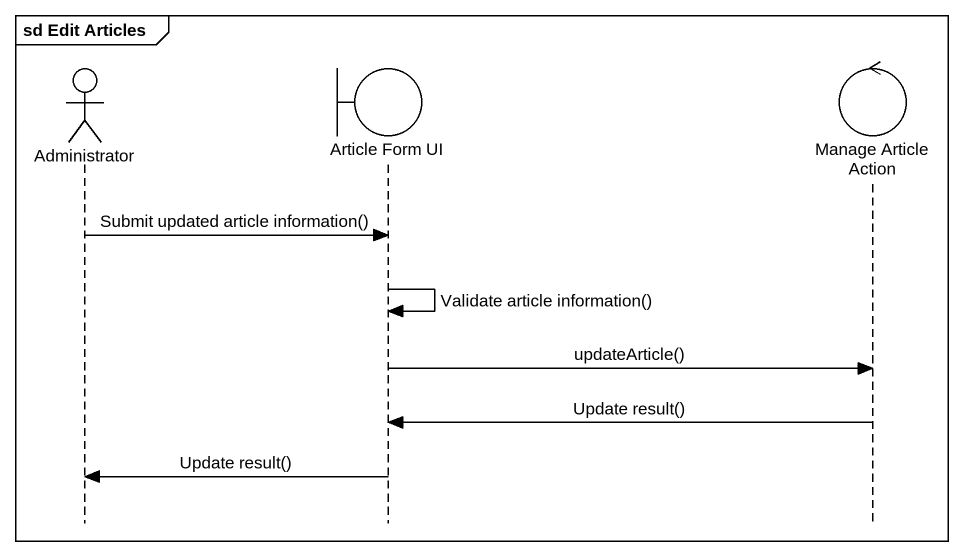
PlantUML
@startuml
mainframe sd Edit Articles
hide footbox
actor Administrator
boundary "Article Form UI" as Article_Form_UI
control "Manage Article Action" as Manage_Article_Action

Administrator -> Article_Form_UI : Submit updated article information()
Article_Form_UI -> Article_Form_UI : Validate article information()
Article_Form_UI -> Manage_Article_Action : updateArticle()
Manage_Article_Action -> Article_Form_UI : Update result()
Article_Form_UI -> Administrator : Update result()
@enduml
